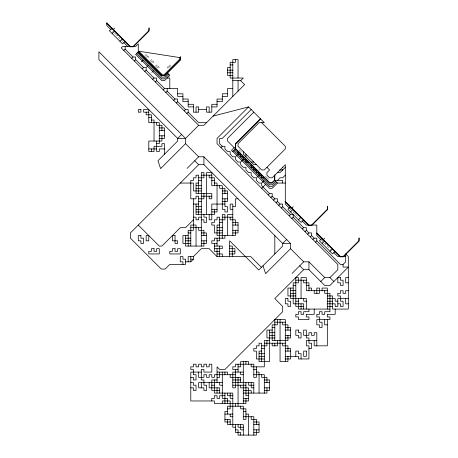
<?xml version="1.0" encoding="UTF-8"?>
<svg xmlns="http://www.w3.org/2000/svg" width="458" height="458" viewBox="0 0 458 458"><rect width="100%" height="100%" fill="white"/><g stroke="black" fill="none" stroke-linecap="round" stroke-linejoin="round"><path stroke-width="0.34" stroke-dasharray="2.29 1.72" d="M144.848 55.716L146.159 54.405L148.787 57.032L147.476 58.343M145.724 56.592L147.035 55.281M146.6 57.468L147.911 56.157M150.098 60.971L151.409 59.655L154.037 62.282L152.726 63.593M150.974 61.847L152.285 60.53M151.85 62.717L153.161 61.406M155.348 66.221L156.665 64.91L159.287 67.532L157.976 68.843M156.224 67.097L157.541 65.78M157.1 67.973L158.411 66.656M238.927 150.671L239.803 149.8M239.803 151.546L240.679 150.671M240.679 152.422L241.555 151.546M265.182 176.925L266.058 176.055M266.058 177.801L266.934 176.925M266.934 178.677L267.81 177.801M267.81 179.553L268.686 178.677M114.655 33.4L117.282 33.4M293.189 211.934L295.811 211.934M324.693 243.438L327.321 243.438M171.103 66.221L169.792 64.91L167.164 67.532L168.475 68.843M168.916 65.78L170.227 67.097M168.04 66.656L169.351 67.973M122.858 41.609L112.027 30.778L112.027 28.15M290.315 209.06L301.885 220.63M321.819 240.565L333.39 252.135M327.321 244.097L327.321 246.066M322.066 238.847L322.066 240.816M295.811 212.592L295.811 214.562M290.561 207.342L290.561 209.312M259.056 168.613L259.056 170.582M117.282 34.058L117.282 36.027"/><path stroke-width="0.69" d="M130.41 46.527L106.777 22.9L106.508 23.175L130.135 46.802L133.307 46.802L149.062 31.052L149.062 27.875L148.787 30.778L133.032 46.527M112.027 28.15L109.405 30.778L122.532 43.905L125.154 41.277M113.344 29.461L114.655 28.15M112.027 33.4L114.655 30.778M119.904 41.277L122.532 38.655M123.843 50.466L125.154 49.155L125.154 46.527M131.721 58.343L133.032 57.032L135.66 57.032L135.66 59.655L143.537 67.532L146.159 67.532L146.159 70.16L154.037 78.037L156.665 78.037L156.665 80.66L164.536 88.537L177.664 88.537L177.664 96.415L182.919 96.415M138.013 52.052L161.64 75.684L164.811 75.684L180.566 59.929L180.566 56.758L179.742 57.576L138.831 51.233L135.66 54.405L161.914 80.66L164.536 80.66L169.792 75.41L167.599 73.223M134.349 60.971L135.66 59.655M141.345 61.847L143.096 60.095M142.22 68.843L143.537 67.532M146.6 67.097L148.346 65.345M144.848 71.471L146.159 70.16M151.85 72.347L153.602 70.595M152.726 79.349L154.037 78.037M155.348 81.971L156.665 80.66M168.04 73.658L164.536 77.162L161.914 77.162L137.411 52.653M168.916 74.534L164.536 78.908L161.914 78.908L136.536 53.529M163.225 89.848L164.536 88.537M165.853 92.476L167.164 91.165L167.164 88.537M173.731 100.354L175.042 99.037L177.664 99.037L177.664 101.665L185.542 109.542L188.169 109.542L188.169 112.164L198.669 122.67L206.547 122.67M176.353 102.976L177.664 101.665M184.231 110.853L185.542 109.542M186.858 113.481L188.169 112.164M181.603 134.48L177.664 138.419L177.664 141.047L157.976 160.735L160.603 168.613L185.542 143.675L185.542 138.419L98.899 51.783L98.899 59.655L177.664 138.419L185.542 138.419L198.669 125.292L203.919 125.292L244.618 84.598L240.679 80.66L232.801 80.66M240.679 80.66L243.301 78.037L230.174 78.037L230.174 62.282L235.429 62.282L235.429 59.655M187.07 168.401L198.669 156.802L203.919 156.802L290.561 243.438L290.561 248.688L265.617 273.632L262.995 265.755M261.684 122.664L285.311 146.297L285.311 148.924L264.306 169.929L261.684 169.929L238.051 146.297L238.051 143.675L259.062 122.664L264.306 122.664L248.557 106.914L217.046 138.419L217.046 143.675L337.821 264.443L337.821 269.693L329.943 277.571L324.693 277.571L308.938 261.816L303.688 261.816L290.561 248.688M251.179 109.542L222.302 138.419L219.674 138.419L219.674 143.675L222.302 146.297L224.924 146.297L224.924 148.924L227.552 151.546L230.174 151.546L230.174 154.174L232.801 156.802L235.429 156.802L235.429 159.424L238.051 162.052L240.679 162.052L240.679 164.674L243.301 167.302L245.929 167.302L245.929 169.929L248.557 172.551L251.179 172.551L251.179 175.179L253.806 177.801L256.428 177.801L256.428 180.429L259.056 183.057L261.684 183.057L261.684 185.679L269.556 193.557L272.184 193.557L272.184 196.184L274.811 198.806L277.434 198.806L277.434 201.434L280.061 204.056L282.683 204.056L282.683 206.684L290.561 214.562L293.189 214.562L293.189 217.184L303.688 227.689L306.316 227.689L306.316 230.311L308.938 232.939L311.566 232.939L311.566 235.561L314.194 238.189L316.816 238.189L316.816 240.816L340.449 264.443L343.071 264.443L345.698 261.816L345.698 253.944L348.32 256.566L348.32 309.076L332.571 309.076L332.571 295.948L327.321 295.948M290.561 243.438L282.683 243.438L203.919 164.674L198.669 164.674L130.41 232.939L130.41 238.189L161.256 269.041L165.195 269.041L169.792 264.443L185.542 264.443L185.542 259.194L182.919 259.194L182.919 256.566L180.292 256.566L180.292 261.816L182.919 261.816L182.919 264.443M253.806 112.164L227.552 138.419L227.552 141.047L269.556 183.057L272.184 183.057L274.811 180.429L282.683 180.429L282.683 183.057M220.985 147.608L222.302 146.297M260.367 118.731L235.429 143.675L235.429 148.924L232.801 151.546M260.642 119.006L235.698 143.944L235.698 148.65L269.831 182.782L271.909 182.782L274.537 180.154L274.537 175.448M234.112 147.608L231.49 150.235L269.556 188.307L272.184 188.307L277.434 183.057L285.311 183.057M235.864 156.361L237.616 154.609M241.114 161.611L242.866 159.865M193.419 219.811L185.542 227.689L180.292 227.689L161.914 246.066L159.287 246.066L138.282 225.061M256.869 177.366L258.621 175.614M262.119 182.616L263.871 180.864M188.169 261.816L188.169 256.566L193.419 256.566L201.297 248.688L209.174 248.688L217.046 256.566L250.652 256.566L261.421 267.335M261.684 188.307L265.617 184.368M185.542 261.816L190.791 261.816L193.419 259.194L193.419 256.566M285.311 167.302L280.061 172.551L277.434 172.551M275.682 181.305L272.184 184.803L269.556 184.803L234.553 149.8M277.434 180.429L280.061 177.801L282.683 177.801L285.311 175.179M276.558 182.181L272.184 186.555L269.556 186.555L233.677 150.671M268.245 194.868L269.556 193.557M270.873 197.495L272.184 196.184M273.495 200.117L274.811 198.806M276.122 202.745L277.434 201.434M278.745 205.373L280.061 204.056M281.372 207.995L282.683 206.684M290.561 206.684L287.939 209.312L301.066 222.439L303.688 219.811M291.872 207.995L293.189 206.684M290.561 211.934L293.189 209.312M289.25 215.873L290.561 214.562M291.872 218.5L293.189 217.184M298.439 219.811L301.066 217.184M286.622 239.5L282.683 243.438L282.683 246.066L258.793 269.957L229.653 240.816L229.653 256.566M302.377 229L303.688 227.689M304.999 231.628L306.316 230.311M311.566 225.061L327.321 209.312L327.59 206.409L327.59 209.581L311.841 225.336L308.669 225.336L285.036 201.703L285.311 201.434L308.938 225.061M307.627 234.25L308.938 232.939M310.255 236.878L311.566 235.561M312.877 239.5L314.194 238.189M315.505 242.127L316.816 240.816M322.066 238.189L319.444 240.816L332.571 253.944L335.193 251.316M322.942 239.94L324.693 238.189M292.089 273.42L303.688 261.816M322.066 243.438L324.693 240.816M343.071 264.443L343.071 267.071L348.32 267.071L329.943 285.449L324.693 285.449L308.938 269.693L303.688 269.693L274.811 298.576L282.683 306.454L282.683 311.703L224.924 369.463L219.674 369.463L217.046 366.835L217.046 382.59M329.943 251.316L332.571 248.688M343.071 256.566L358.826 240.816L359.101 237.914L359.101 241.085L343.345 256.841L340.174 256.841L316.541 233.214L316.816 232.939L340.449 256.566M320.755 281.51L324.693 277.571M213.113 116.103L248.557 106.914M230.174 64.91L232.801 64.91M230.174 67.532L227.552 67.532L227.552 75.41L232.801 75.41M227.552 70.16L232.801 70.16M227.552 72.782L232.801 72.782M167.164 78.037L169.792 78.037L169.792 88.537M232.801 88.537L227.552 88.537L227.552 96.415L222.302 96.415M177.664 93.787L182.919 93.787L182.919 101.665L188.169 101.665M227.552 93.787L222.302 93.787L222.302 101.665L217.046 101.665M182.919 99.037L188.169 99.037L188.169 106.914L193.419 106.914M222.302 99.037L217.046 99.037L217.046 106.914L211.796 106.914M188.169 104.292L193.419 104.292L193.419 112.164L198.669 112.164L198.669 106.914L196.047 106.914L196.047 112.164M217.046 104.292L211.796 104.292L211.796 112.164L206.547 112.164L206.547 106.914L209.174 106.914L209.174 112.164M198.669 109.542L206.547 109.542M148.787 112.164L143.537 112.164L143.537 109.542L148.787 109.542L148.787 122.67L159.287 122.67L159.287 143.675L156.665 143.675M148.787 117.42L151.409 117.42M151.409 120.042L154.037 120.042L154.037 141.047M159.287 127.919L164.536 127.919L164.536 138.419L159.287 138.419M159.287 130.547L164.536 130.547M159.287 135.797L164.536 135.797M148.787 148.924L156.665 148.924M164.536 148.924L159.287 148.924L159.287 151.546L156.665 151.546L156.665 141.047M248.557 162.052L245.929 162.052L245.929 159.424L243.301 159.424L243.301 156.802L240.679 156.802L240.679 154.174L238.051 154.174L238.051 151.546M251.179 162.052L253.806 162.052M256.428 164.674L253.806 164.674L243.301 154.174L243.301 151.546M282.523 167.468L282.849 167.136M280.061 169.929L282.683 169.929M279.895 170.09L280.222 169.763M282.523 170.09L282.849 169.763M277.273 172.718L277.6 172.385M201.297 175.179L211.796 175.179M274.645 175.34L274.972 175.013M198.669 177.801L203.919 177.801L203.919 172.551L201.297 172.551L201.297 246.066M264.306 177.801L261.684 177.801L261.684 175.179L259.056 175.179L259.056 172.551L256.428 172.551L256.428 169.929L253.806 169.929L253.806 167.302L251.179 167.302L251.179 164.674M198.669 180.429L201.297 180.429M211.796 180.429L214.424 180.429M180.292 183.057L193.419 183.057L193.419 190.929L201.297 190.929M198.669 183.057L196.047 183.057L196.047 193.557L211.796 193.557L211.796 198.806L209.174 198.806L209.174 196.184M214.424 183.057L217.046 183.057L217.046 211.934L211.796 211.934M196.047 185.679L201.297 185.679M196.047 188.307L201.297 188.307M222.302 190.929L227.552 190.929L227.552 201.434L222.302 201.434M222.302 193.557L227.552 193.557M201.297 196.184L211.796 196.184M198.669 198.806L203.919 198.806L203.919 193.557M222.302 198.806L227.552 198.806M238.051 198.806L235.429 198.806L235.429 206.684L232.801 206.684M198.669 201.434L201.297 201.434M193.419 204.056L198.669 204.056M224.924 204.056L211.796 204.056L211.796 219.811L209.174 219.811L209.174 214.562M196.047 206.684L201.297 206.684M196.047 209.312L201.297 209.312M211.796 209.312L217.046 209.312M232.801 209.312L230.174 209.312L230.174 204.056L232.801 204.056L232.801 235.561M196.047 211.934L201.297 211.934M232.801 214.562L227.552 214.562L227.552 235.561M193.419 217.184L196.047 217.184L196.047 219.811L198.669 219.811L198.669 217.184L201.297 217.184M222.302 217.184L232.801 217.184M201.297 219.811L203.919 219.811L203.919 222.439L206.547 222.439L206.547 217.184L203.919 217.184L203.919 214.562M219.674 219.811L224.924 219.811L224.924 214.562L222.302 214.562L222.302 238.189M219.674 222.439L222.302 222.439M232.801 222.439L238.051 222.439L238.051 232.939L232.801 232.939M219.674 225.061L217.046 225.061L217.046 235.561L235.429 235.561L235.429 230.311M232.801 225.061L238.051 225.061M190.791 227.689L201.297 227.689M217.046 227.689L222.302 227.689M217.046 230.311L222.302 230.311M232.801 230.311L238.051 230.311M188.169 232.939L190.791 232.939M201.297 232.939L206.547 232.939L206.547 243.438L201.297 243.438M222.302 232.939L214.424 232.939L214.424 225.061L211.796 225.061L211.796 222.439L214.424 222.439L214.424 219.811L217.046 219.811L217.046 217.184L219.674 217.184L219.674 240.816L217.046 240.816M188.169 235.561L182.919 235.561L182.919 243.438L190.791 243.438M201.297 235.561L206.547 235.561M185.542 238.189L190.791 238.189M185.542 240.816L190.791 240.816M201.297 240.816L206.547 240.816M217.046 243.438L211.796 243.438L211.796 240.816L214.424 240.816L214.424 238.189L224.924 238.189L224.924 235.561M214.424 246.066L222.302 246.066L222.302 248.688L214.424 248.688M229.653 246.066L232.275 246.066L232.275 256.566M229.653 248.688L234.902 248.688L234.902 253.944L229.653 253.944M219.674 251.316L214.424 251.316L214.424 243.438M229.653 251.316L234.902 251.316M217.046 253.944L222.302 253.944L222.302 256.566M345.698 256.566L337.821 256.566L333.819 252.564M190.791 259.194L193.419 259.194M348.32 277.571L345.698 277.571L345.698 282.821L348.32 282.821M295.811 280.199L306.316 280.199M293.189 285.449L295.811 285.449M306.316 285.449L308.938 285.449M293.189 288.071L287.939 288.071L287.939 295.948L295.811 295.948M308.938 288.071L311.566 288.071L311.566 290.698M290.561 290.698L295.811 290.698M327.321 290.698L306.316 290.698L306.316 277.571L301.066 277.571L301.066 298.576M348.32 290.698L345.698 290.698L345.698 293.326L343.071 293.326L343.071 290.698L340.449 290.698L340.449 293.326L337.821 293.326L337.821 295.948L340.449 295.948L340.449 301.198L343.071 301.198L343.071 306.454L340.449 306.454L340.449 303.826L337.821 303.826M290.561 293.326L295.811 293.326M327.321 298.576L335.193 298.576L335.193 301.198L337.821 301.198M348.32 298.576L337.821 298.576L337.821 306.454L335.193 306.454L335.193 303.826L327.321 303.826M295.811 301.198L298.439 301.198M306.316 301.198L303.688 301.198L303.688 298.576M327.321 301.198L332.571 301.198M348.32 303.826L345.698 303.826L345.698 298.576M303.688 306.454L295.811 306.454L295.811 277.571L298.439 277.571L298.439 282.821L293.189 282.821L293.189 303.826L303.688 303.826L303.688 309.076M327.321 306.454L332.571 306.454M329.943 309.076L298.439 309.076L298.439 298.576M274.811 322.203L285.311 322.203M327.321 324.831L324.693 324.831L324.693 319.581M272.184 327.453L274.811 327.453M285.311 327.453L290.561 327.453L290.561 337.958L285.311 337.958M272.184 330.081L266.934 330.081L266.934 337.958L274.811 337.958M285.311 330.081L290.561 330.081M269.556 332.708L274.811 332.708M269.556 335.33L274.811 335.33M285.311 335.33L290.561 335.33M269.556 340.58L264.306 340.58L264.306 366.835L251.179 366.835L251.179 364.213M316.816 340.58L306.316 340.58L306.316 345.836L308.938 345.836L308.938 358.963L298.439 358.963L298.439 356.335L285.311 356.335M264.306 343.208L285.311 343.208M261.684 345.836L266.934 345.836L266.934 340.58M261.684 348.458L264.306 348.458M285.311 348.458L290.561 348.458L290.561 358.963L285.311 358.963M308.938 348.458L311.566 348.458L311.566 343.208L308.938 343.208L308.938 337.958L306.316 337.958L306.316 330.081L303.688 330.081L303.688 335.33L308.938 335.33L308.938 332.708L311.566 332.708L311.566 335.33L314.194 335.33L314.194 332.708L316.816 332.708L316.816 345.836M261.684 351.086L259.056 351.086L259.056 361.585L269.556 361.585L269.556 330.081M285.311 351.086L290.561 351.086M259.056 353.708L264.306 353.708M259.056 356.335L264.306 356.335M264.306 358.963L256.428 358.963L256.428 351.086L253.806 351.086L253.806 348.458L256.428 348.458L256.428 345.836L259.056 345.836L259.056 343.208L261.684 343.208L261.684 361.585M238.051 366.835L240.679 366.835L240.679 361.585L248.557 361.585L248.557 364.213M238.051 369.463L232.801 369.463L232.801 366.835L235.429 366.835L235.429 364.213L253.806 364.213L253.806 377.34L256.428 377.34L256.428 366.835M253.806 369.463L256.428 369.463M201.297 372.091L190.791 372.091L190.791 400.968L214.424 400.968L214.424 403.595L245.929 403.595L245.929 398.345M217.046 372.091L227.552 372.091L227.552 374.713M243.301 372.091L232.801 372.091L232.801 387.84L235.429 387.84L235.429 369.463M256.428 372.091L259.056 372.091L259.056 393.09M235.429 374.713L214.424 374.713L214.424 377.34L211.796 377.34L211.796 374.713L209.174 374.713L209.174 377.34L206.547 377.34L206.547 374.713L203.919 374.713L203.919 377.34L198.669 377.34L198.669 372.091M243.301 374.713L240.679 374.713L240.679 372.091M253.806 374.713L264.306 374.713L264.306 393.09M190.791 377.34L193.419 377.34L193.419 379.963L196.047 379.963L196.047 374.713L193.419 374.713L193.419 369.463L190.791 369.463L190.791 366.835L193.419 366.835L193.419 364.213L196.047 364.213L196.047 366.835L198.669 366.835L198.669 364.213L201.297 364.213L201.297 366.835L203.919 366.835L203.919 364.213L206.547 364.213L206.547 366.835L209.174 366.835L209.174 364.213L211.796 364.213L211.796 372.091L203.919 372.091L203.919 369.463L201.297 369.463L201.297 379.963L203.919 379.963L203.919 385.218L206.547 385.218L206.547 390.468L203.919 390.468L203.919 387.84L198.669 387.84L198.669 382.59L222.302 382.59M217.046 377.34L219.674 377.34L219.674 372.091M217.046 379.963L211.796 379.963L211.796 390.468L219.674 390.468M232.801 379.963L240.679 379.963M264.306 379.963L269.556 379.963L269.556 390.468L264.306 390.468M190.791 382.59L193.419 382.59L193.419 385.218L196.047 385.218L196.047 390.468L193.419 390.468L193.419 387.84L190.791 387.84M232.801 382.59L253.806 382.59L253.806 393.09M264.306 382.59L269.556 382.59M211.796 385.218L214.424 385.218M222.302 385.218L219.674 385.218L219.674 382.59M232.801 385.218L245.929 385.218M253.806 385.218L248.557 385.218L248.557 382.59M253.806 387.84L251.179 387.84L251.179 382.59M264.306 387.84L269.556 387.84M243.301 390.468L251.179 390.468L251.179 393.09M243.301 393.09L266.934 393.09L266.934 387.84M224.924 395.718L219.674 395.718L219.674 398.345L217.046 398.345L217.046 395.718L214.424 395.718L214.424 398.345L211.796 398.345L211.796 400.968M232.801 395.718L227.552 395.718L227.552 393.09M248.557 395.718L245.929 395.718L245.929 382.59M232.801 398.345L230.174 398.345L230.174 393.09M243.301 398.345L248.557 398.345M243.301 400.968L248.557 400.968L248.557 387.84L240.679 387.84L240.679 385.218M227.552 408.845L230.174 408.845L230.174 400.968L222.302 400.968L222.302 403.595M227.552 411.473L224.924 411.473L224.924 421.973L230.174 421.973M243.301 411.473L245.929 411.473M224.924 414.095L232.801 414.095M245.929 414.095L248.557 414.095L248.557 435.1M232.801 416.723L230.174 416.723L230.174 414.095M243.301 416.723L253.806 416.723L253.806 435.1M224.924 419.345L230.174 419.345L230.174 424.6M253.806 421.973L259.056 421.973L259.056 432.472L253.806 432.472M253.806 424.6L259.056 424.6M235.429 427.222L232.801 427.222L232.801 393.09L214.424 393.09L214.424 379.963M243.301 427.222L238.051 427.222L238.051 424.6M235.429 429.85L238.051 429.85L238.051 435.1L256.428 435.1L256.428 429.85M243.301 429.85L240.679 429.85L240.679 424.6M253.806 429.85L259.056 429.85M266.934 167.302L269.556 169.929L266.934 172.551L266.934 175.179L269.556 177.801L272.184 177.801L285.311 164.674L285.311 204.056L289.605 208.356M277.434 183.057L274.811 180.429L274.811 175.179M138.831 51.233L162.458 74.86L163.993 74.86L179.742 59.111L179.742 57.576M111.076 29.822L106.777 25.528L106.777 22.9M123.843 42.588L127.782 46.527M302.314 221.059L306.316 225.061L316.816 225.061L316.816 235.561L321.115 239.86M125.154 49.155L133.032 57.032M167.164 91.165L175.042 99.037M198.669 125.292L121.221 47.844L122.532 46.527L135.66 46.527L138.282 43.905L138.282 51.783L161.914 75.41L164.536 75.41L180.292 59.655L180.292 57.032M329.943 277.571L333.882 281.51M185.542 143.675L198.669 156.802M194.73 160.735L198.669 164.674M299.75 265.755L303.688 269.693M335.193 309.076L335.193 314.325L327.321 314.325L327.321 316.953L329.943 316.953L329.943 319.581L316.816 319.581L316.816 324.831L319.444 324.831L319.444 327.453L322.066 327.453L322.066 322.203L319.444 322.203L319.444 316.953L316.816 316.953L316.816 314.325L319.444 314.325L319.444 311.703L322.066 311.703L322.066 314.325L324.693 314.325L324.693 311.703L329.943 311.703L329.943 293.326L324.693 293.326L324.693 290.698M327.321 309.076L327.321 288.071L322.066 288.071L322.066 290.698M327.321 319.581L327.321 345.836L314.194 345.836L314.194 340.58M316.816 293.326L316.816 288.071L319.444 288.071L319.444 293.326L314.194 293.326L314.194 290.698M314.194 309.076L314.194 314.325L306.316 314.325L306.316 316.953L308.938 316.953L308.938 319.581L298.439 319.581L298.439 316.953L295.811 316.953L295.811 314.325L298.439 314.325L298.439 311.703L301.066 311.703L301.066 314.325L303.688 314.325L303.688 311.703L308.938 311.703L308.938 309.076M308.938 261.816L308.938 269.693M308.938 290.698L308.938 282.821L303.688 282.821L303.688 280.199M306.316 309.076L306.316 298.576L290.561 298.576L290.561 288.071M301.066 303.826L301.066 309.076M301.066 358.963L301.066 353.708L298.439 353.708L298.439 351.086L295.811 351.086L295.811 356.335M287.939 330.081L287.939 324.831L282.683 324.831L282.683 322.203M287.939 335.33L287.939 340.58L272.184 340.58L272.184 324.831L277.434 324.831L277.434 319.581M287.939 351.086L287.939 345.836L282.683 345.836L282.683 343.208M287.939 356.335L287.939 361.585L280.061 361.585L280.061 319.581M285.311 361.585L285.311 319.581L274.811 319.581L274.811 340.58M277.434 340.58L277.434 345.836L272.184 345.836L272.184 343.208M274.811 235.561L274.811 253.944M274.811 343.208L274.811 345.836M266.934 382.59L266.934 377.34L261.684 377.34L261.684 374.713M256.428 424.6L256.428 419.345L251.179 419.345L251.179 416.723M245.929 154.174L245.929 156.802M245.929 361.585L245.929 364.213M243.301 361.585L243.301 403.595M243.301 435.1L243.301 424.6L227.552 424.6L227.552 419.345M240.679 382.59L240.679 377.34L230.174 377.34L230.174 374.713M240.679 406.217L240.679 408.845L245.929 408.845L245.929 419.345L243.301 419.345L243.301 406.217L227.552 406.217L227.552 414.095M240.679 435.1L240.679 432.472L235.429 432.472L235.429 424.6M238.051 78.037L238.051 59.655L232.801 59.655L232.801 96.415M238.051 80.66L238.051 91.165M238.051 364.213L238.051 372.091M238.051 377.34L238.051 406.217M235.429 225.061L235.429 219.811L230.174 219.811L230.174 217.184M235.429 403.595L235.429 406.217M227.552 403.595L227.552 398.345L222.302 398.345L222.302 372.091M224.924 193.557L224.924 188.307L219.674 188.307L219.674 185.679M224.924 198.806L224.924 206.684L227.552 206.684L227.552 211.934L224.924 211.934L224.924 209.312L222.302 209.312L222.302 185.679L211.796 185.679L211.796 172.551L206.547 172.551L206.547 214.562M224.924 372.091L224.924 374.713M224.924 393.09L224.924 403.595M219.674 246.066L219.674 256.566M219.674 393.09L219.674 387.84L209.174 387.84L209.174 382.59M217.046 238.189L217.046 246.066M217.046 248.688L217.046 256.566M217.046 387.84L217.046 393.09M214.424 185.679L214.424 177.801L209.174 177.801L209.174 175.179M214.424 209.312L214.424 214.562L196.047 214.562L196.047 204.056M203.919 156.802L203.919 164.674M203.919 235.561L203.919 230.311L198.669 230.311L198.669 227.689M203.919 240.816L203.919 246.066L185.542 246.066L185.542 235.561M201.297 382.59L201.297 387.84M198.669 193.557L198.669 175.179L196.047 175.179L196.047 177.801L193.419 177.801L193.419 180.429L190.791 180.429L190.791 198.806L196.047 198.806L196.047 196.184L198.669 196.184L198.669 214.562M196.047 246.066L196.047 225.061L190.791 225.061L190.791 246.066M193.419 198.806L193.419 230.311L188.169 230.311L188.169 246.066M190.791 256.566L190.791 261.816M164.536 154.174L164.536 143.675L161.914 143.675L161.914 146.297L154.037 146.297L154.037 151.546L148.787 151.546L148.787 141.047L161.914 141.047L161.914 135.797M161.914 130.547L161.914 125.292L156.665 125.292L156.665 122.67M151.409 122.67L151.409 114.792L146.159 114.792L146.159 112.164M151.409 148.924L151.409 151.546M140.909 109.542L138.282 109.542L138.282 112.164L140.909 112.164L140.909 109.542M140.909 235.561L138.282 235.561L138.282 240.816L140.909 240.816L140.909 243.438L143.537 243.438L143.537 238.189L140.909 238.189L140.909 235.561M148.787 235.561L146.159 235.561L146.159 240.816L148.787 240.816L148.787 235.561M175.042 235.561L172.414 235.561L172.414 240.816L177.664 240.816L177.664 243.438L175.042 243.438L175.042 235.561M154.037 248.688L151.409 248.688L151.409 251.316L148.787 251.316L148.787 253.944L159.287 253.944L159.287 248.688L156.665 248.688L156.665 251.316L154.037 251.316L154.037 248.688M175.042 248.688L172.414 248.688L172.414 251.316L169.792 251.316L169.792 253.944L180.292 253.944L180.292 248.688L177.664 248.688L177.664 251.316L175.042 251.316L175.042 248.688M340.449 277.571L337.821 277.571L337.821 282.821L340.449 282.821L340.449 285.449L343.071 285.449L343.071 280.199L340.449 280.199L340.449 277.571M287.939 298.576L285.311 298.576L285.311 303.826L287.939 303.826L287.939 306.454L290.561 306.454L290.561 301.198L287.939 301.198L287.939 298.576M298.439 330.081L295.811 330.081L295.811 335.33L298.439 335.33L298.439 337.958L301.066 337.958L301.066 332.708L298.439 332.708L298.439 330.081M306.316 351.086L303.688 351.086L303.688 356.335L306.316 356.335L306.316 351.086"/></g></svg>
